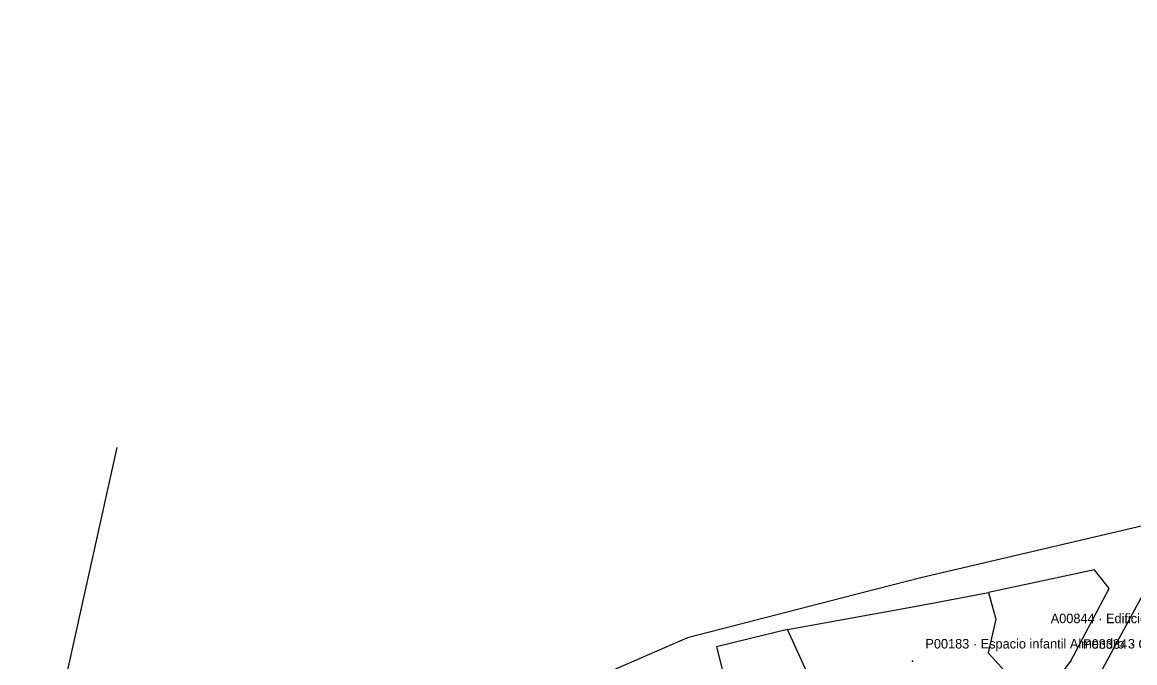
# Model space of a CAD drawing. Header units: metres. Extents: x 436207 to 441321, y 4465685 to 4475088.
# Drawn here: x 439698 to 439873.2, y 4473813.5 to 4473914.3 of the extents above; entities that cross this region are included whole.
import ezdxf

# ---------------------------------------------------------------- set-up
doc = ezdxf.new("R2010")
doc.units = ezdxf.units.M
for name, color, linetype, true_color in [('G_A_EDI', 7, 'CONTINUOUS', 0xa4a4a4), ('G_A_VER', 7, 'CONTINUOUS', 0x4d745d), ('G_L_VIA', 7, 'CONTINUOUS', 0x555555), ('G_P_UMB', 7, 'CONTINUOUS', 0x9e6a39), ('G_P_VER', 7, 'CONTINUOUS', 0x4d745d), ('T_A_EDI', 7, 'CONTINUOUS', 0xa4a4a4), ('T_P_UMB', 7, 'CONTINUOUS', 0x9e6a39), ('T_P_VER', 7, 'CONTINUOUS', 0x4d745d)]:
    doc.layers.add(name, color=color, linetype=linetype, true_color=true_color)

msp = doc.modelspace()

# ---------------------------------------------------------------- linework, layer by layer
at = {"layer": 'G_A_EDI'}
for points in [[(439859.49, 4473808.93), (439863.03, 4473813.7), (439869.16, 4473825.17), (439866.81, 4473828.11), (439850.14, 4473824.53), (439851.27, 4473820.38), (439850.11, 4473815.05), (439854.22, 4473810.51), (439855.43, 4473811.66)], [(439820.88, 4473787.08), (439828.57, 4473793.17), (439829.77, 4473794.05), (439818.49, 4473818.71), (439812.9, 4473817.37), (439807.33, 4473816), (439808.44, 4473811.65), (439814.97, 4473798.14)]]:
    msp.add_lwpolyline(points, close=True, dxfattribs=at)
at = {"layer": 'G_A_VER'}
msp.add_lwpolyline([(439818.49, 4473818.71), (439839.65, 4473822.56), (439850.14, 4473824.53), (439851.27, 4473820.38), (439850.11, 4473815.05), (439854.22, 4473810.51), (439855.43, 4473811.66), (439859.49, 4473808.93), (439850.8, 4473798.9), (439846.94, 4473794.45), (439841.15, 4473800.6), (439831.35, 4473795.05), (439829.77, 4473794.05)], close=True, dxfattribs=at)
at = {"layer": 'G_L_VIA'}
for points in [[(439920.06, 4473914.28), (439915.41, 4473903.03), (439914.72, 4473901.77), (439881.13, 4473836.64), (439864.74, 4473806.33), (439839.93, 4473781.8), (439809.28, 4473755.77), (439721.19, 4473708.39), (439714.14, 4473704.66), (439710.41, 4473701.5), (439708.24, 4473697.23), (439706.95, 4473692.1), (439708.28, 4473680.98), (439708.03, 4473676.02), (439707.43, 4473672.07)], [(439712.91, 4473847.39), (439704.86, 4473810.99), (439698.24, 4473770.03), (439698.23, 4473768.63), (439698.06, 4473737.84), (439698.03, 4473732.59)], [(439881.13, 4473836.64), (439839.5, 4473826.84), (439832.53, 4473825.08), (439802.78, 4473817.44), (439761.74, 4473799.59), (439752.92, 4473795.75), (439750.89, 4473769.35), (439698.03, 4473732.59)]]:
    msp.add_lwpolyline(points, dxfattribs=at)
at = {"layer": 'G_P_UMB'}
msp.add_point((439863.03, 4473813.7), dxfattribs=at)
at = {"layer": 'G_P_VER'}
msp.add_point((439838.2, 4473813.74), dxfattribs=at)

# ---------------------------------------------------------------- texts
at = {"layer": 'T_A_EDI'}
msp.add_text('A00844 · Edificio de viviendas', height=1.5, dxfattribs=at).set_placement((439859.93, 4473819.72))
at = {"layer": 'T_P_UMB'}
msp.add_text('P03334 · Calle de la Cava Baja 18', height=1.5, dxfattribs=at).set_placement((439865.03, 4473815.7))
at = {"layer": 'T_P_VER'}
msp.add_text('P00183 · Espacio infantil Almendro 3', height=1.5, dxfattribs=at).set_placement((439840.2, 4473815.74))

doc.saveas('drawing.dxf')
